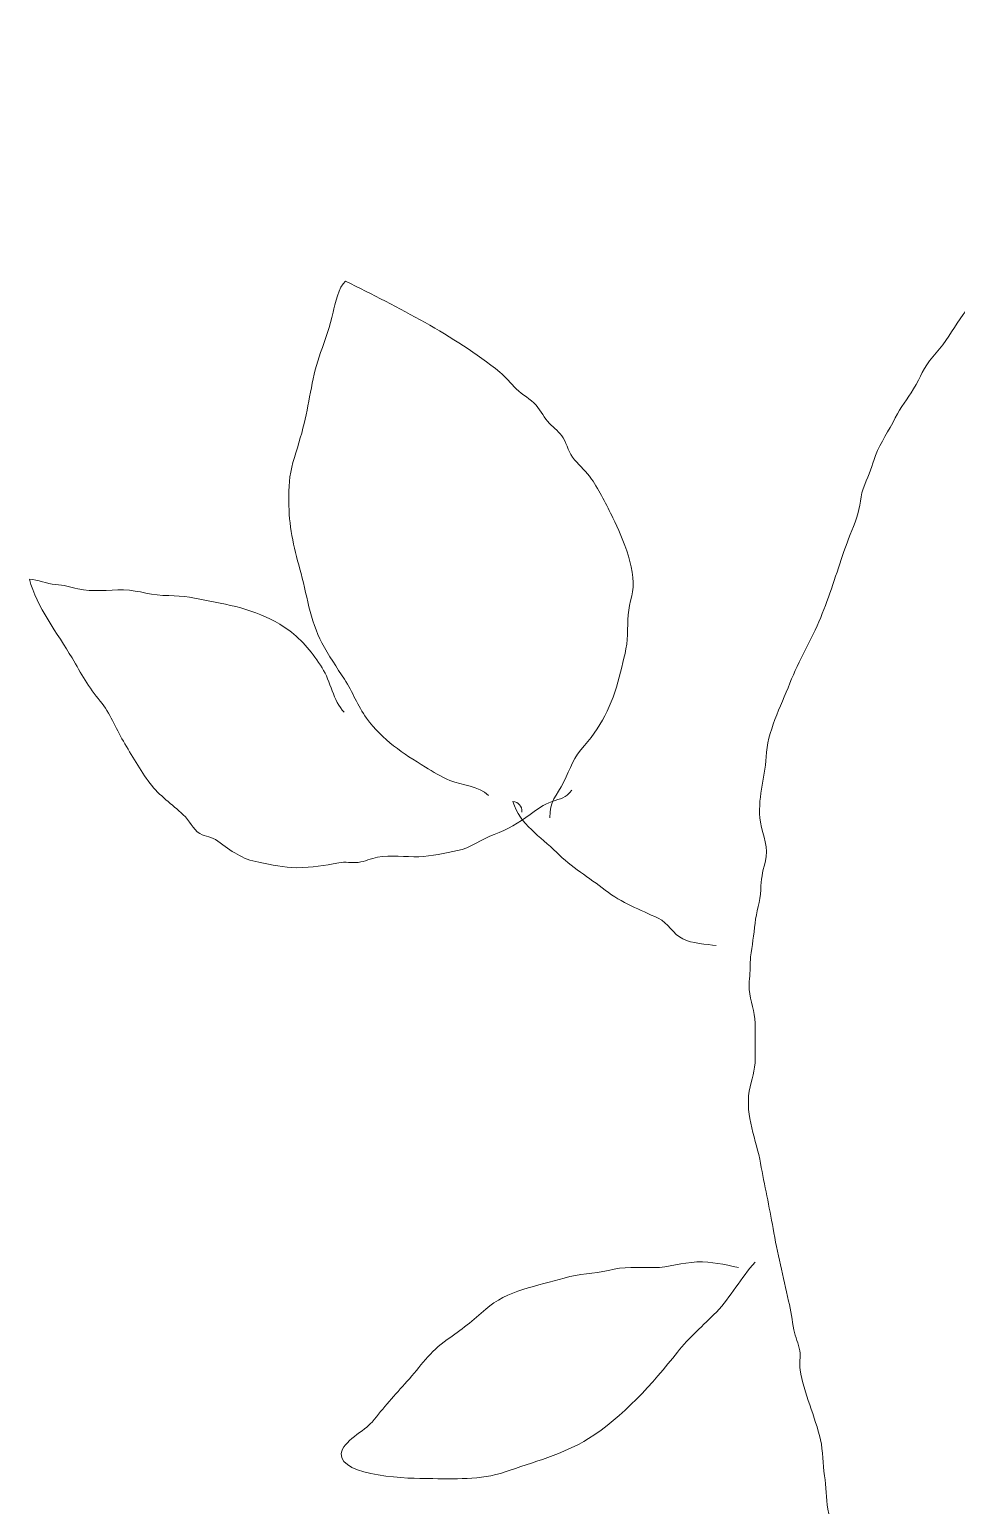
# Model space of a CAD drawing. Header units: millimetres. Extents: x 378.1 to 391.6, y -209.8 to -175.9.
# Drawn here: x 379.825 to 382.586, y -197.47 to -193.075 of the extents above; entities that cross this region are included whole.
import ezdxf

# ---------------------------------------------------------------- set-up
doc = ezdxf.new("R2010")
doc.units = ezdxf.units.MM
doc.header["$MEASUREMENT"] = 0
doc.layers.add('RightSide', color=7, linetype='Continuous', lineweight=0)

msp = doc.modelspace()

# ---------------------------------------------------------------- linework, layer by layer
at = {"layer": 'RightSide', "color": 18, "lineweight": 13, "true_color": 0x000000}
msp.add_open_spline([(382.8135, -198.6304), (382.7859, -198.6115), (382.7777, -198.5754), (382.7602, -198.5482), (382.7411, -198.5185), (382.7208, -198.4976), (382.6973, -198.4733), (382.6755, -198.4507), (382.6696, -198.426), (382.655, -198.3989), (382.6365, -198.3645), (382.6121, -198.3354), (382.5944, -198.2997), (382.5597, -198.2293), (382.531, -198.1646), (382.4741, -198.1089), (382.4134, -198.0496), (382.3815, -197.9784), (382.344, -197.9028), (382.312, -197.8381), (382.293, -197.7714), (382.2676, -197.7044), (382.2534, -197.6667), (382.2523, -197.6305), (382.2393, -197.5927), (382.2268, -197.5566), (382.2095, -197.5183), (382.2031, -197.4811), (382.1975, -197.4483), (382.1992, -197.414), (382.1934, -197.3815), (382.1872, -197.3469), (382.1893, -197.3092), (382.1814, -197.2744), (382.1658, -197.206), (382.1317, -197.1355), (382.1204, -197.0662), (382.1173, -197.0474), (382.1231, -197.0277), (382.1199, -197.0094), (382.116, -196.9877), (382.1059, -196.9696), (382.102, -196.9474), (382.0969, -196.9185), (382.0925, -196.8899), (382.0864, -196.8614), (382.0707, -196.789), (382.0522, -196.7178), (382.04, -196.6452), (382.029, -196.5804), (382.0142, -196.5162), (382.0027, -196.4513), (381.9907, -196.3831), (381.9559, -196.3091), (381.9693, -196.2363), (381.976, -196.1999), (381.987, -196.1772), (381.9866, -196.138), (381.9863, -196.1034), (381.9878, -196.0687), (381.9866, -196.0342), (381.9854, -195.9987), (381.9724, -195.9689), (381.9693, -195.9341), (381.9685, -195.9251), (381.9685, -195.9115), (381.9697, -195.902), (381.9727, -195.879), (381.9704, -195.8586), (381.9733, -195.8366), (381.9778, -195.8037), (381.9827, -195.7705), (381.9863, -195.7365), (381.9899, -195.7021), (382.0025, -195.672), (382.0036, -195.6365), (382.0046, -195.6047), (382.0079, -195.5857), (382.0161, -195.5555), (382.0288, -195.5088), (382.0092, -195.4788), (382.0024, -195.4352), (381.9918, -195.368), (382.0164, -195.3052), (382.0193, -195.2413), (382.0228, -195.1653), (382.0622, -195.0923), (382.09, -195.0218), (382.1172, -194.9527), (382.1539, -194.8937), (382.1819, -194.8262), (382.2079, -194.7635), (382.2289, -194.6933), (382.2513, -194.629), (382.2629, -194.5956), (382.2765, -194.5628), (382.2888, -194.5299), (382.3016, -194.4957), (382.2981, -194.463), (382.3129, -194.4302), (382.3261, -194.4008), (382.3344, -194.3741), (382.3455, -194.3438), (382.3601, -194.304), (382.3855, -194.2701), (382.4042, -194.2317), (382.4202, -194.1989), (382.4397, -194.176), (382.4585, -194.1454), (382.4811, -194.1083), (382.4863, -194.0825), (382.5159, -194.0498), (382.5718, -193.988), (382.6051, -193.9109), (382.6643, -193.8518), (382.779, -193.7375), (382.909, -193.6408), (383.0619, -193.5869), (383.1234, -193.5652), (383.1835, -193.5427), (383.2434, -193.5161), (383.3123, -193.4856), (383.3874, -193.4805), (383.4589, -193.4546), (383.5233, -193.4311), (383.5913, -193.4402), (383.6577, -193.4251), (383.7301, -193.4087), (383.7898, -193.4514), (383.859, -193.455), (383.8979, -193.457), (383.9218, -193.4653), (383.9583, -193.4719), (383.9927, -193.4782), (384.0353, -193.4708), (384.0707, -193.471), (384.1045, -193.4712), (384.1368, -193.4648), (384.169, -193.4665), (384.1942, -193.4678), (384.2104, -193.4748), (384.2365, -193.4673), (384.2605, -193.4605), (384.2612, -193.4524), (384.2885, -193.4533), (384.3152, -193.4541), (384.338, -193.4695), (384.3646, -193.4719), (384.3818, -193.4735), (384.4007, -193.4669), (384.4175, -193.4702), (384.4622, -193.479), (384.4944, -193.4991), (384.5337, -193.5175), (384.6122, -193.5541), (384.7046, -193.5462), (384.7822, -193.5819), (384.8192, -193.5989), (384.8434, -193.6346), (384.8797, -193.6533), (384.9119, -193.6699), (384.9535, -193.6823), (384.9894, -193.6866), (385.0267, -193.6912), (385.0658, -193.682), (385.1032, -193.6854), (385.1406, -193.6888), (385.173, -193.7019), (385.2112, -193.7025), (385.2479, -193.7031), (385.2773, -193.7056), (385.3106, -193.6905), (385.3463, -193.6742), (385.3959, -193.6643), (385.423, -193.6368), (385.4375, -193.6221), (385.4405, -193.6131), (385.4586, -193.5997), (385.4797, -193.5841), (385.4988, -193.5704), (385.5218, -193.5574), (385.5673, -193.5315), (385.6068, -193.4983), (385.6384, -193.4537), (385.6469, -193.4416), (385.6585, -193.4258), (385.6662, -193.4134), (385.6748, -193.4065), (385.6821, -193.3985), (385.6881, -193.3892), (385.6901, -193.3736), (385.6921, -193.358), (385.694, -193.3424), (385.7009, -193.3255), (385.7123, -193.3199), (385.7203, -193.3057), (385.7351, -193.2793), (385.7409, -193.2497), (385.7529, -193.2221), (385.7689, -193.1854), (385.7901, -193.1442), (385.8103, -193.1109), (385.8313, -193.0763), (385.8676, -193.0515), (385.8727, -193.008)], degree=3, knots=[0, 0, 0, 0, 1, 1, 1, 2, 2, 2, 3, 3, 3, 4, 4, 4, 5, 5, 5, 6, 6, 6, 7, 7, 7, 8, 8, 8, 9, 9, 9, 10, 10, 10, 11, 11, 11, 12, 12, 12, 13, 13, 13, 14, 14, 14, 15, 15, 15, 16, 16, 16, 17, 17, 17, 18, 18, 18, 19, 19, 19, 20, 20, 20, 21, 21, 21, 22, 22, 22, 23, 23, 23, 24, 24, 24, 25, 25, 25, 26, 26, 26, 27, 27, 27, 28, 28, 28, 29, 29, 29, 30, 30, 30, 31, 31, 31, 32, 32, 32, 33, 33, 33, 34, 34, 34, 35, 35, 35, 36, 36, 36, 37, 37, 37, 38, 38, 38, 39, 39, 39, 40, 40, 40, 41, 41, 41, 42, 42, 42, 43, 43, 43, 44, 44, 44, 45, 45, 45, 46, 46, 46, 47, 47, 47, 48, 48, 48, 49, 49, 49, 50, 50, 50, 51, 51, 51, 52, 52, 52, 53, 53, 53, 54, 54, 54, 55, 55, 55, 56, 56, 56, 57, 57, 57, 58, 58, 58, 59, 59, 59, 60, 60, 60, 61, 61, 61, 62, 62, 62, 63, 63, 63, 64, 64, 64, 65, 65, 65, 66, 66, 66, 67, 67, 67, 68, 68, 68, 68], dxfattribs=at)
at = {"layer": 'RightSide', "color": 18, "lineweight": 9, "true_color": 0x000000}
for points, knots in [([(381.1929, -195.3562), (381.1627, -195.3262), (381.1147, -195.3272), (381.0773, -195.3111), (381.0527, -195.3006), (381.0266, -195.2852), (381.0048, -195.2717), (380.9369, -195.2295), (380.878, -195.1925), (380.8292, -195.1256), (380.8025, -195.089), (380.7881, -195.0475), (380.7634, -195.0098), (380.7405, -194.9749), (380.7162, -194.9382), (380.6962, -194.9015), (380.6609, -194.8366), (380.6508, -194.7526), (380.6307, -194.6819), (380.6116, -194.615), (380.5978, -194.5504), (380.5976, -194.4797), (380.5975, -194.4373), (380.5985, -194.4037), (380.6101, -194.364), (380.6211, -194.3261), (380.6345, -194.2859), (380.6435, -194.2483), (380.6601, -194.1796), (380.6676, -194.1033), (380.6924, -194.0369), (380.7077, -193.9959), (380.7197, -193.9588), (380.7294, -193.9172), (380.7352, -193.8922), (380.7467, -193.8417), (380.7664, -193.8241), (380.9252, -193.9037), (381.0867, -193.9834), (381.226, -194.0954), (381.2453, -194.111), (381.2571, -194.1279), (381.2752, -194.1455), (381.2942, -194.164), (381.3164, -194.1738), (381.3344, -194.1941), (381.3492, -194.2108), (381.3582, -194.2313), (381.3743, -194.2483), (381.3882, -194.2628), (381.4042, -194.2735), (381.4148, -194.291), (381.4283, -194.3135), (381.4306, -194.3358), (381.4486, -194.3562), (381.466, -194.3758), (381.4844, -194.3915), (381.4994, -194.4136), (381.5236, -194.4493), (381.5438, -194.491), (381.5631, -194.5294), (381.5927, -194.5883), (381.6372, -194.6974), (381.6191, -194.7617), (381.6079, -194.8017), (381.6071, -194.8344), (381.6063, -194.8775), (381.6055, -194.9163), (381.5947, -194.9502), (381.5857, -194.9883), (381.5662, -195.0704), (381.5351, -195.144), (381.4781, -195.2074), (381.4465, -195.2427), (381.4365, -195.2742), (381.4164, -195.3155), (381.395, -195.3594), (381.3747, -195.3716), (381.3748, -195.4224)], [0, 0, 0, 0, 1, 1, 1, 2, 2, 2, 3, 3, 3, 4, 4, 4, 5, 5, 5, 6, 6, 6, 7, 7, 7, 8, 8, 8, 9, 9, 9, 10, 10, 10, 11, 11, 11, 12, 12, 12, 13, 13, 13, 14, 14, 14, 15, 15, 15, 16, 16, 16, 17, 17, 17, 18, 18, 18, 19, 19, 19, 20, 20, 20, 21, 21, 21, 22, 22, 22, 23, 23, 23, 24, 24, 24, 25, 25, 25, 26, 26, 26, 26]), ([(380.763, -195.1082), (380.7297, -195.0743), (380.7223, -195.0162), (380.6968, -194.9759), (380.6695, -194.9328), (380.6397, -194.8946), (380.5976, -194.8638), (380.5275, -194.8125), (380.4452, -194.7922), (380.3624, -194.777), (380.3222, -194.7695), (380.2822, -194.7603), (380.2407, -194.7609), (380.1908, -194.7616), (380.1533, -194.7449), (380.1052, -194.744), (380.0608, -194.7431), (380.0127, -194.7504), (379.9697, -194.7407), (379.944, -194.7349), (379.9294, -194.7297), (379.9026, -194.7278), (379.876, -194.7259), (379.8514, -194.7125), (379.8254, -194.7121), (379.8463, -194.7954), (379.9094, -194.8735), (379.9522, -194.9465), (379.979, -194.9922), (380.0017, -195.0352), (380.0358, -195.0751), (380.0663, -195.1107), (380.0812, -195.1542), (380.1052, -195.1945), (380.1295, -195.2352), (380.1549, -195.2813), (380.1838, -195.3195), (380.2126, -195.3574), (380.2496, -195.3813), (380.2834, -195.4131), (380.3023, -195.4308), (380.3104, -195.4555), (380.3331, -195.4696), (380.3496, -195.4799), (380.3681, -195.4783), (380.3863, -195.4917), (380.4262, -195.5212), (380.459, -195.546), (380.5081, -195.5546), (380.5481, -195.5616), (380.5807, -195.5715), (380.6218, -195.5712), (380.67, -195.5707), (380.7008, -195.5647), (380.7464, -195.5561), (380.766, -195.5523), (380.785, -195.5577), (380.8043, -195.5553), (380.8248, -195.5527), (380.842, -195.5433), (380.8622, -195.5395), (380.9011, -195.5323), (380.9453, -195.5397), (380.9848, -195.5383), (381.0224, -195.5369), (381.0636, -195.5276), (381.1006, -195.5202), (381.1367, -195.5129), (381.1741, -195.4847), (381.2095, -195.4719), (381.2489, -195.4577), (381.2827, -195.4374), (381.3163, -195.4125), (381.3391, -195.3957), (381.3556, -195.3842), (381.3817, -195.3741), (381.4082, -195.3639), (381.4208, -195.3656), (381.441, -195.3397)], [0, 0, 0, 0, 1, 1, 1, 2, 2, 2, 3, 3, 3, 4, 4, 4, 5, 5, 5, 6, 6, 6, 7, 7, 7, 8, 8, 8, 9, 9, 9, 10, 10, 10, 11, 11, 11, 12, 12, 12, 13, 13, 13, 14, 14, 14, 15, 15, 15, 16, 16, 16, 17, 17, 17, 18, 18, 18, 19, 19, 19, 20, 20, 20, 21, 21, 21, 22, 22, 22, 23, 23, 23, 24, 24, 24, 25, 25, 25, 26, 26, 26, 26]), ([(381.8709, -195.8027), (381.8415, -195.7992), (381.7987, -195.7963), (381.7714, -195.7833), (381.7421, -195.7693), (381.7274, -195.7353), (381.6979, -195.7214), (381.6431, -195.6957), (381.59, -195.6764), (381.5402, -195.6378), (381.4922, -195.6006), (381.4388, -195.5688), (381.3955, -195.5256), (381.3467, -195.4771), (381.2866, -195.4435), (381.2652, -195.3741), (381.2823, -195.3754), (381.2921, -195.3872), (381.2921, -195.4058)], [0, 0, 0, 0, 1, 1, 1, 2, 2, 2, 3, 3, 3, 4, 4, 4, 5, 5, 5, 6, 6, 6, 6]), ([(381.9371, -196.7618), (381.8933, -196.7518), (381.859, -196.7438), (381.8131, -196.7451), (381.7682, -196.7464), (381.7314, -196.7621), (381.6845, -196.7617), (381.6385, -196.7614), (381.5941, -196.7588), (381.5499, -196.7701), (381.5055, -196.7813), (381.4629, -196.7794), (381.4176, -196.7928), (381.342, -196.8154), (381.2443, -196.831), (381.1848, -196.8852), (381.148, -196.9188), (381.1103, -196.948), (381.0694, -196.9762), (381.0183, -197.0113), (380.989, -197.057), (380.9497, -197.1008), (380.9139, -197.1407), (380.8796, -197.1794), (380.8457, -197.2216), (380.8252, -197.247), (380.7565, -197.2804), (380.754, -197.3155), (380.749, -197.3855), (380.9668, -197.3902), (381.0119, -197.3902), (381.0913, -197.3902), (381.1671, -197.3958), (381.2422, -197.37), (381.3217, -197.3426), (381.4182, -197.3166), (381.4901, -197.2711), (381.5916, -197.207), (381.682, -197.1072), (381.7552, -197.0135), (381.7893, -196.9699), (381.8328, -196.9338), (381.8713, -196.8941), (381.9148, -196.8493), (381.9442, -196.7919), (381.9867, -196.7453)], [0, 0, 0, 0, 1, 1, 1, 2, 2, 2, 3, 3, 3, 4, 4, 4, 5, 5, 5, 6, 6, 6, 7, 7, 7, 8, 8, 8, 9, 9, 9, 10, 10, 10, 11, 11, 11, 12, 12, 12, 13, 13, 13, 14, 14, 14, 15, 15, 15, 15])]:
    msp.add_open_spline(points, degree=3, knots=knots, dxfattribs=at)

doc.saveas('drawing.dxf')
